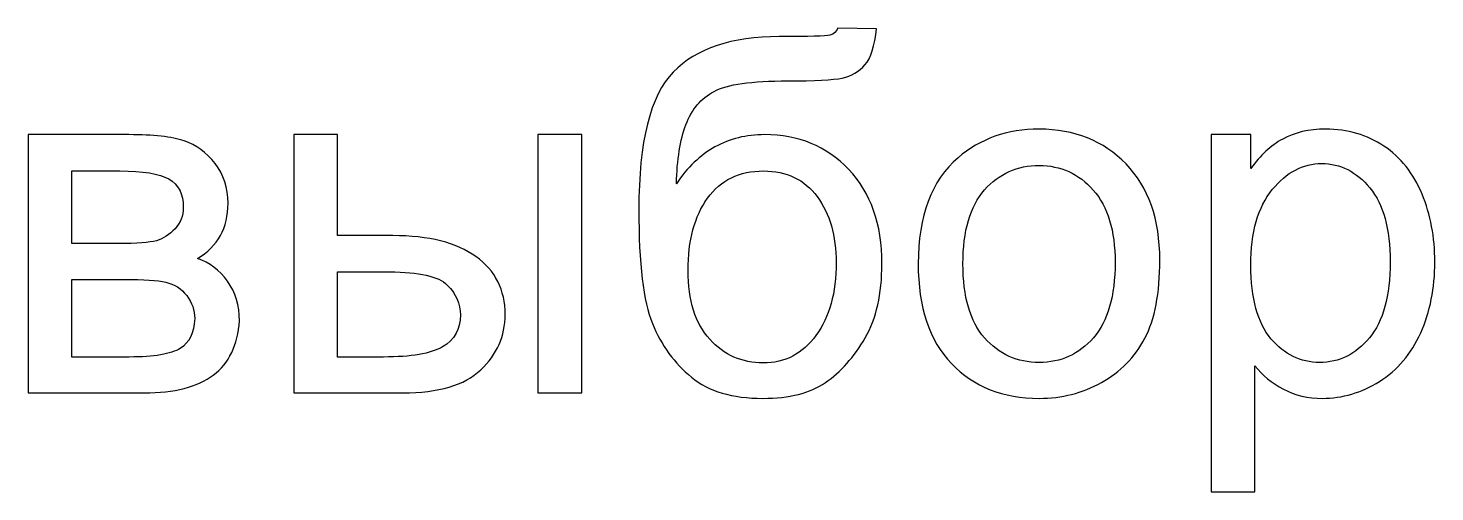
# Model space of a CAD drawing. Header units: inches. Extents: x 5.8 to 53.9, y -22.4 to 33.8.
# Drawn here: x 10.368 to 12.656, y 25.353 to 26.107 of the extents above; entities that cross this region are included whole.
import ezdxf

# ---------------------------------------------------------------- set-up
doc = ezdxf.new("R2010")
doc.units = ezdxf.units.IN
doc.header["$MEASUREMENT"] = 0
doc.layers.add('layer 1', color=7, linetype='Continuous')

msp = doc.modelspace()

# ---------------------------------------------------------------- linework, layer by layer
at = {"layer": 'layer 1', "color": 12}
for points, knots in [([(11.6849, 26.1071), (11.6849, 26.1071), (11.7479, 26.1063), (11.7479, 26.1063), (11.7479, 26.1063), (11.7451, 26.0782), (11.7388, 26.0585), (11.7292, 26.0474), (11.7292, 26.0474), (11.7196, 26.0364), (11.7074, 26.0294), (11.6923, 26.0261), (11.6923, 26.0261), (11.6772, 26.023), (11.6475, 26.0214), (11.6034, 26.0214), (11.6034, 26.0214), (11.5449, 26.0214), (11.505, 26.0157), (11.4837, 26.0044), (11.4837, 26.0044), (11.4626, 25.9931), (11.4472, 25.975), (11.4379, 25.9502), (11.4379, 25.9502), (11.4286, 25.9253), (11.4235, 25.8933), (11.4224, 25.8541), (11.4224, 25.8541), (11.4403, 25.8808), (11.4612, 25.9007), (11.4852, 25.9141), (11.4852, 25.9141), (11.5091, 25.9274), (11.5362, 25.934), (11.5661, 25.934), (11.5661, 25.934), (11.6211, 25.934), (11.6667, 25.9152), (11.7028, 25.8774), (11.7028, 25.8774), (11.7388, 25.8397), (11.7568, 25.7886), (11.7568, 25.724), (11.7568, 25.724), (11.7568, 25.6751), (11.7478, 25.6349), (11.7296, 25.6036), (11.7296, 25.6036), (11.7114, 25.5723), (11.6898, 25.5481), (11.6649, 25.531), (11.6649, 25.531), (11.6401, 25.5138), (11.6061, 25.5053), (11.5633, 25.5053), (11.5633, 25.5053), (11.5134, 25.5053), (11.4747, 25.5167), (11.447, 25.5395), (11.447, 25.5395), (11.4194, 25.5622), (11.3982, 25.5914), (11.3834, 25.6268), (11.3834, 25.6268), (11.3687, 25.6623), (11.3613, 25.7241), (11.3613, 25.8122), (11.3613, 25.8122), (11.3613, 25.9229), (11.38, 25.9974), (11.4174, 26.0358), (11.4174, 26.0358), (11.4547, 26.0742), (11.5123, 26.0934), (11.5899, 26.0934), (11.5899, 26.0934), (11.6383, 26.0934), (11.6657, 26.0942), (11.6723, 26.0958), (11.6723, 26.0958), (11.6788, 26.0974), (11.683, 26.1012), (11.6849, 26.1071)], [0, 0, 0, 0, 0.045455, 0.045455, 0.045455, 0.045455, 0.090909, 0.090909, 0.090909, 0.090909, 0.136364, 0.136364, 0.136364, 0.136364, 0.181818, 0.181818, 0.181818, 0.181818, 0.227273, 0.227273, 0.227273, 0.227273, 0.272727, 0.272727, 0.272727, 0.272727, 0.318182, 0.318182, 0.318182, 0.318182, 0.363636, 0.363636, 0.363636, 0.363636, 0.409091, 0.409091, 0.409091, 0.409091, 0.454545, 0.454545, 0.454545, 0.454545, 0.5, 0.5, 0.5, 0.5, 0.545455, 0.545455, 0.545455, 0.545455, 0.590909, 0.590909, 0.590909, 0.590909, 0.636364, 0.636364, 0.636364, 0.636364, 0.681818, 0.681818, 0.681818, 0.681818, 0.727273, 0.727273, 0.727273, 0.727273, 0.772727, 0.772727, 0.772727, 0.772727, 0.818182, 0.818182, 0.818182, 0.818182, 0.863636, 0.863636, 0.863636, 0.863636, 0.909091, 0.909091, 0.909091, 0.909091, 1, 1, 1, 1]), ([(10.3679, 25.934), (10.3679, 25.934), (10.5317, 25.934), (10.5317, 25.934), (10.5317, 25.934), (10.5719, 25.934), (10.6018, 25.9307), (10.6215, 25.9239), (10.6215, 25.9239), (10.641, 25.9172), (10.6579, 25.9049), (10.6719, 25.887), (10.6719, 25.887), (10.686, 25.8689), (10.6931, 25.8475), (10.6931, 25.8224), (10.6931, 25.8224), (10.6931, 25.8023), (10.6889, 25.7848), (10.6806, 25.77), (10.6806, 25.77), (10.6723, 25.755), (10.6599, 25.7425), (10.6432, 25.7325), (10.6432, 25.7325), (10.6629, 25.7259), (10.6792, 25.7136), (10.6922, 25.6956), (10.6922, 25.6956), (10.7052, 25.6776), (10.7117, 25.6562), (10.7117, 25.6315), (10.7117, 25.6315), (10.7091, 25.5918), (10.6948, 25.5622), (10.6691, 25.5431), (10.6691, 25.5431), (10.6433, 25.5238), (10.6058, 25.5142), (10.5568, 25.5142), (10.5568, 25.5142), (10.5568, 25.5142), (10.3679, 25.5142), (10.3679, 25.5142), (10.3679, 25.5142), (10.3679, 25.5142), (10.3679, 25.934), (10.3679, 25.934)], [0, 0, 0, 0, 0.076923, 0.076923, 0.076923, 0.076923, 0.153846, 0.153846, 0.153846, 0.153846, 0.230769, 0.230769, 0.230769, 0.230769, 0.307692, 0.307692, 0.307692, 0.307692, 0.384615, 0.384615, 0.384615, 0.384615, 0.461538, 0.461538, 0.461538, 0.461538, 0.538462, 0.538462, 0.538462, 0.538462, 0.615385, 0.615385, 0.615385, 0.615385, 0.692308, 0.692308, 0.692308, 0.692308, 0.769231, 0.769231, 0.769231, 0.769231, 0.846154, 0.846154, 0.846154, 0.846154, 1, 1, 1, 1]), ([(10.8001, 25.934), (10.8001, 25.934), (10.8713, 25.934), (10.8713, 25.934), (10.8713, 25.934), (10.8713, 25.934), (10.8713, 25.7698), (10.8713, 25.7698), (10.8713, 25.7698), (10.8713, 25.7698), (10.9611, 25.7698), (10.9611, 25.7698), (10.9611, 25.7698), (11.0197, 25.7698), (11.0647, 25.7585), (11.0964, 25.7357), (11.0964, 25.7357), (11.1281, 25.713), (11.1439, 25.6815), (11.1439, 25.6415), (11.1439, 25.6415), (11.1439, 25.6065), (11.1306, 25.5765), (11.1042, 25.5516), (11.1042, 25.5516), (11.0778, 25.5266), (11.0356, 25.5142), (10.9775, 25.5142), (10.9775, 25.5142), (10.9775, 25.5142), (10.8001, 25.5142), (10.8001, 25.5142), (10.8001, 25.5142), (10.8001, 25.5142), (10.8001, 25.934), (10.8001, 25.934)], [0, 0, 0, 0, 0.1, 0.1, 0.1, 0.1, 0.2, 0.2, 0.2, 0.2, 0.3, 0.3, 0.3, 0.3, 0.4, 0.4, 0.4, 0.4, 0.5, 0.5, 0.5, 0.5, 0.6, 0.6, 0.6, 0.6, 0.7, 0.7, 0.7, 0.7, 0.8, 0.8, 0.8, 0.8, 1, 1, 1, 1]), ([(11.1972, 25.934), (11.1972, 25.934), (11.2684, 25.934), (11.2684, 25.934), (11.2684, 25.934), (11.2684, 25.934), (11.2684, 25.5142), (11.2684, 25.5142), (11.2684, 25.5142), (11.2684, 25.5142), (11.1972, 25.5142), (11.1972, 25.5142), (11.1972, 25.5142), (11.1972, 25.5142), (11.1972, 25.934), (11.1972, 25.934)], [0, 0, 0, 0, 0.2, 0.2, 0.2, 0.2, 0.4, 0.4, 0.4, 0.4, 0.6, 0.6, 0.6, 0.6, 1, 1, 1, 1]), ([(11.8158, 25.7241), (11.8158, 25.8017), (11.8373, 25.8591), (11.8806, 25.8964), (11.8806, 25.8964), (11.9166, 25.9274), (11.9607, 25.9429), (12.0126, 25.9429), (12.0126, 25.9429), (12.0701, 25.9429), (12.1173, 25.9241), (12.154, 25.8863), (12.154, 25.8863), (12.1905, 25.8487), (12.2089, 25.7965), (12.2089, 25.7301), (12.2089, 25.7301), (12.2089, 25.6762), (12.2008, 25.6338), (12.1846, 25.6029), (12.1846, 25.6029), (12.1684, 25.5721), (12.1448, 25.5481), (12.1138, 25.531), (12.1138, 25.531), (12.083, 25.5138), (12.0491, 25.5053), (12.0126, 25.5053), (12.0126, 25.5053), (11.9538, 25.5053), (11.9064, 25.5241), (11.8701, 25.5617), (11.8701, 25.5617), (11.8338, 25.5993), (11.8158, 25.6535), (11.8158, 25.7241)], [0, 0, 0, 0, 0.1, 0.1, 0.1, 0.1, 0.2, 0.2, 0.2, 0.2, 0.3, 0.3, 0.3, 0.3, 0.4, 0.4, 0.4, 0.4, 0.5, 0.5, 0.5, 0.5, 0.6, 0.6, 0.6, 0.6, 0.7, 0.7, 0.7, 0.7, 0.8, 0.8, 0.8, 0.8, 1, 1, 1, 1]), ([(12.2923, 25.3533), (12.2923, 25.3533), (12.2923, 25.934), (12.2923, 25.934), (12.2923, 25.934), (12.2923, 25.934), (12.357, 25.934), (12.357, 25.934), (12.357, 25.934), (12.357, 25.934), (12.357, 25.8789), (12.357, 25.8789), (12.357, 25.8789), (12.3723, 25.9002), (12.3895, 25.9163), (12.4088, 25.9269), (12.4088, 25.9269), (12.4279, 25.9376), (12.4513, 25.9429), (12.4786, 25.9429), (12.4786, 25.9429), (12.5145, 25.9429), (12.546, 25.9338), (12.5734, 25.9153), (12.5734, 25.9153), (12.6008, 25.897), (12.6214, 25.871), (12.6354, 25.8375), (12.6354, 25.8375), (12.6493, 25.804), (12.6563, 25.7673), (12.6563, 25.7272), (12.6563, 25.7272), (12.6563, 25.6845), (12.6486, 25.646), (12.6333, 25.6116), (12.6333, 25.6116), (12.6179, 25.5773), (12.5955, 25.551), (12.5661, 25.5327), (12.5661, 25.5327), (12.5369, 25.5145), (12.506, 25.5053), (12.4736, 25.5053), (12.4736, 25.5053), (12.4499, 25.5053), (12.4286, 25.5103), (12.4099, 25.5203), (12.4099, 25.5203), (12.391, 25.5303), (12.3756, 25.5428), (12.3635, 25.5581), (12.3635, 25.5581), (12.3635, 25.5581), (12.3635, 25.3533), (12.3635, 25.3533), (12.3635, 25.3533), (12.3635, 25.3533), (12.2923, 25.3533), (12.2923, 25.3533)], [0, 0, 0, 0, 0.0625, 0.0625, 0.0625, 0.0625, 0.125, 0.125, 0.125, 0.125, 0.1875, 0.1875, 0.1875, 0.1875, 0.25, 0.25, 0.25, 0.25, 0.3125, 0.3125, 0.3125, 0.3125, 0.375, 0.375, 0.375, 0.375, 0.4375, 0.4375, 0.4375, 0.4375, 0.5, 0.5, 0.5, 0.5, 0.5625, 0.5625, 0.5625, 0.5625, 0.625, 0.625, 0.625, 0.625, 0.6875, 0.6875, 0.6875, 0.6875, 0.75, 0.75, 0.75, 0.75, 0.8125, 0.8125, 0.8125, 0.8125, 0.875, 0.875, 0.875, 0.875, 1, 1, 1, 1]), ([(11.8886, 25.724), (11.8886, 25.6704), (11.9003, 25.6302), (11.9237, 25.6036), (11.9237, 25.6036), (11.9473, 25.5769), (11.9769, 25.5636), (12.0126, 25.5636), (12.0126, 25.5636), (12.0479, 25.5636), (12.0773, 25.5769), (12.1009, 25.6038), (12.1009, 25.6038), (12.1243, 25.6306), (12.1361, 25.6714), (12.1361, 25.7263), (12.1361, 25.7263), (12.1361, 25.7781), (12.1242, 25.8173), (12.1006, 25.8439), (12.1006, 25.8439), (12.077, 25.8706), (12.0476, 25.8839), (12.0126, 25.8839), (12.0126, 25.8839), (11.9769, 25.8839), (11.9473, 25.8707), (11.9237, 25.8441), (11.9237, 25.8441), (11.9003, 25.8176), (11.8886, 25.7775), (11.8886, 25.724)], [0, 0, 0, 0, 0.111111, 0.111111, 0.111111, 0.111111, 0.222222, 0.222222, 0.222222, 0.222222, 0.333333, 0.333333, 0.333333, 0.333333, 0.444444, 0.444444, 0.444444, 0.444444, 0.555556, 0.555556, 0.555556, 0.555556, 0.666667, 0.666667, 0.666667, 0.666667, 0.777778, 0.777778, 0.777778, 0.777778, 1, 1, 1, 1]), ([(12.357, 25.7216), (12.357, 25.6678), (12.3679, 25.628), (12.3896, 25.6023), (12.3896, 25.6023), (12.4115, 25.5765), (12.4379, 25.5636), (12.4689, 25.5636), (12.4689, 25.5636), (12.5005, 25.5636), (12.5274, 25.5769), (12.5498, 25.6036), (12.5498, 25.6036), (12.5723, 25.6303), (12.5835, 25.6716), (12.5835, 25.7275), (12.5835, 25.7275), (12.5835, 25.7809), (12.5726, 25.8208), (12.5506, 25.8474), (12.5506, 25.8474), (12.5286, 25.8739), (12.5025, 25.8871), (12.472, 25.8871), (12.472, 25.8871), (12.4418, 25.8871), (12.4151, 25.873), (12.3919, 25.8448), (12.3919, 25.8448), (12.3686, 25.8165), (12.357, 25.7755), (12.357, 25.7216)], [0, 0, 0, 0, 0.111111, 0.111111, 0.111111, 0.111111, 0.222222, 0.222222, 0.222222, 0.222222, 0.333333, 0.333333, 0.333333, 0.333333, 0.444444, 0.444444, 0.444444, 0.444444, 0.555556, 0.555556, 0.555556, 0.555556, 0.666667, 0.666667, 0.666667, 0.666667, 0.777778, 0.777778, 0.777778, 0.777778, 1, 1, 1, 1]), ([(10.4391, 25.7569), (10.4391, 25.7569), (10.5146, 25.7569), (10.5146, 25.7569), (10.5146, 25.7569), (10.5446, 25.7569), (10.5654, 25.7585), (10.5766, 25.7616), (10.5766, 25.7616), (10.5879, 25.7649), (10.598, 25.7712), (10.6069, 25.7809), (10.6069, 25.7809), (10.6158, 25.7905), (10.6203, 25.8021), (10.6203, 25.8155), (10.6203, 25.8155), (10.6203, 25.8378), (10.6124, 25.8532), (10.5969, 25.8619), (10.5969, 25.8619), (10.5813, 25.8707), (10.5546, 25.875), (10.5169, 25.875), (10.5169, 25.875), (10.5169, 25.875), (10.4391, 25.875), (10.4391, 25.875), (10.4391, 25.875), (10.4391, 25.875), (10.4391, 25.7569), (10.4391, 25.7569)], [0, 0, 0, 0, 0.111111, 0.111111, 0.111111, 0.111111, 0.222222, 0.222222, 0.222222, 0.222222, 0.333333, 0.333333, 0.333333, 0.333333, 0.444444, 0.444444, 0.444444, 0.444444, 0.555556, 0.555556, 0.555556, 0.555556, 0.666667, 0.666667, 0.666667, 0.666667, 0.777778, 0.777778, 0.777778, 0.777778, 1, 1, 1, 1]), ([(11.6824, 25.726), (11.6824, 25.7696), (11.672, 25.8053), (11.6514, 25.8332), (11.6514, 25.8332), (11.6308, 25.8611), (11.6017, 25.875), (11.5641, 25.875), (11.5641, 25.875), (11.5248, 25.875), (11.4946, 25.8603), (11.4733, 25.8308), (11.4733, 25.8308), (11.452, 25.8014), (11.4414, 25.7622), (11.4414, 25.713), (11.4414, 25.713), (11.4414, 25.6644), (11.4531, 25.6272), (11.4767, 25.6015), (11.4767, 25.6015), (11.5002, 25.5757), (11.5293, 25.5628), (11.5637, 25.5628), (11.5637, 25.5628), (11.599, 25.5628), (11.6276, 25.5777), (11.6495, 25.6075), (11.6495, 25.6075), (11.6715, 25.6373), (11.6824, 25.6768), (11.6824, 25.726)], [0, 0, 0, 0, 0.111111, 0.111111, 0.111111, 0.111111, 0.222222, 0.222222, 0.222222, 0.222222, 0.333333, 0.333333, 0.333333, 0.333333, 0.444444, 0.444444, 0.444444, 0.444444, 0.555556, 0.555556, 0.555556, 0.555556, 0.666667, 0.666667, 0.666667, 0.666667, 0.777778, 0.777778, 0.777778, 0.777778, 1, 1, 1, 1]), ([(10.8713, 25.5725), (10.8713, 25.5725), (10.946, 25.5725), (10.946, 25.5725), (10.946, 25.5725), (10.9908, 25.5725), (11.0231, 25.578), (11.0422, 25.5891), (11.0422, 25.5891), (11.0615, 25.6001), (11.0711, 25.6174), (11.0711, 25.6408), (11.0711, 25.6408), (11.0711, 25.659), (11.0639, 25.6752), (11.0498, 25.6895), (11.0498, 25.6895), (11.0355, 25.7037), (11.0041, 25.7108), (10.9554, 25.7108), (10.9554, 25.7108), (10.9554, 25.7108), (10.8713, 25.7108), (10.8713, 25.7108), (10.8713, 25.7108), (10.8713, 25.7108), (10.8713, 25.5725), (10.8713, 25.5725)], [0, 0, 0, 0, 0.125, 0.125, 0.125, 0.125, 0.25, 0.25, 0.25, 0.25, 0.375, 0.375, 0.375, 0.375, 0.5, 0.5, 0.5, 0.5, 0.625, 0.625, 0.625, 0.625, 0.75, 0.75, 0.75, 0.75, 1, 1, 1, 1]), ([(10.4391, 25.5725), (10.4391, 25.5725), (10.5325, 25.5725), (10.5325, 25.5725), (10.5325, 25.5725), (10.5727, 25.5725), (10.6003, 25.5772), (10.6153, 25.5865), (10.6153, 25.5865), (10.6302, 25.5959), (10.638, 25.612), (10.6389, 25.635), (10.6389, 25.635), (10.6389, 25.6484), (10.6345, 25.6609), (10.6259, 25.6724), (10.6259, 25.6724), (10.6171, 25.6838), (10.6058, 25.6911), (10.5919, 25.6941), (10.5919, 25.6941), (10.5781, 25.6972), (10.5557, 25.6987), (10.5249, 25.6987), (10.5249, 25.6987), (10.5249, 25.6987), (10.4391, 25.6987), (10.4391, 25.6987), (10.4391, 25.6987), (10.4391, 25.6987), (10.4391, 25.5725), (10.4391, 25.5725)], [0, 0, 0, 0, 0.111111, 0.111111, 0.111111, 0.111111, 0.222222, 0.222222, 0.222222, 0.222222, 0.333333, 0.333333, 0.333333, 0.333333, 0.444444, 0.444444, 0.444444, 0.444444, 0.555556, 0.555556, 0.555556, 0.555556, 0.666667, 0.666667, 0.666667, 0.666667, 0.777778, 0.777778, 0.777778, 0.777778, 1, 1, 1, 1])]:
    msp.add_open_spline(points, degree=3, knots=knots, dxfattribs=at)
at = {"layer": 'layer 1', "color": 22, "lineweight": 9}
for points, knots in [([(11.6849, 26.1071), (11.6849, 26.1071), (11.7479, 26.1063), (11.7479, 26.1063), (11.7479, 26.1063), (11.7451, 26.0782), (11.7388, 26.0585), (11.7292, 26.0474), (11.7292, 26.0474), (11.7196, 26.0364), (11.7074, 26.0294), (11.6923, 26.0261), (11.6923, 26.0261), (11.6772, 26.023), (11.6475, 26.0214), (11.6034, 26.0214), (11.6034, 26.0214), (11.5449, 26.0214), (11.505, 26.0157), (11.4837, 26.0044), (11.4837, 26.0044), (11.4626, 25.9931), (11.4472, 25.975), (11.4379, 25.9502), (11.4379, 25.9502), (11.4286, 25.9253), (11.4235, 25.8933), (11.4224, 25.8541), (11.4224, 25.8541), (11.4403, 25.8808), (11.4612, 25.9007), (11.4852, 25.9141), (11.4852, 25.9141), (11.5091, 25.9274), (11.5362, 25.934), (11.5661, 25.934), (11.5661, 25.934), (11.6211, 25.934), (11.6667, 25.9152), (11.7028, 25.8774), (11.7028, 25.8774), (11.7388, 25.8397), (11.7568, 25.7886), (11.7568, 25.724), (11.7568, 25.724), (11.7568, 25.6751), (11.7478, 25.6349), (11.7296, 25.6036), (11.7296, 25.6036), (11.7114, 25.5723), (11.6898, 25.5481), (11.6649, 25.531), (11.6649, 25.531), (11.6401, 25.5138), (11.6061, 25.5053), (11.5633, 25.5053), (11.5633, 25.5053), (11.5134, 25.5053), (11.4747, 25.5167), (11.447, 25.5395), (11.447, 25.5395), (11.4194, 25.5622), (11.3982, 25.5914), (11.3834, 25.6268), (11.3834, 25.6268), (11.3687, 25.6623), (11.3613, 25.7241), (11.3613, 25.8122), (11.3613, 25.8122), (11.3613, 25.9229), (11.38, 25.9974), (11.4174, 26.0358), (11.4174, 26.0358), (11.4547, 26.0742), (11.5123, 26.0934), (11.5899, 26.0934), (11.5899, 26.0934), (11.6383, 26.0934), (11.6657, 26.0942), (11.6723, 26.0958), (11.6723, 26.0958), (11.6788, 26.0974), (11.683, 26.1012), (11.6849, 26.1071)], [0, 0, 0, 0, 0.045455, 0.045455, 0.045455, 0.045455, 0.090909, 0.090909, 0.090909, 0.090909, 0.136364, 0.136364, 0.136364, 0.136364, 0.181818, 0.181818, 0.181818, 0.181818, 0.227273, 0.227273, 0.227273, 0.227273, 0.272727, 0.272727, 0.272727, 0.272727, 0.318182, 0.318182, 0.318182, 0.318182, 0.363636, 0.363636, 0.363636, 0.363636, 0.409091, 0.409091, 0.409091, 0.409091, 0.454545, 0.454545, 0.454545, 0.454545, 0.5, 0.5, 0.5, 0.5, 0.545455, 0.545455, 0.545455, 0.545455, 0.590909, 0.590909, 0.590909, 0.590909, 0.636364, 0.636364, 0.636364, 0.636364, 0.681818, 0.681818, 0.681818, 0.681818, 0.727273, 0.727273, 0.727273, 0.727273, 0.772727, 0.772727, 0.772727, 0.772727, 0.818182, 0.818182, 0.818182, 0.818182, 0.863636, 0.863636, 0.863636, 0.863636, 0.909091, 0.909091, 0.909091, 0.909091, 1, 1, 1, 1]), ([(10.3679, 25.934), (10.3679, 25.934), (10.5317, 25.934), (10.5317, 25.934), (10.5317, 25.934), (10.5719, 25.934), (10.6018, 25.9307), (10.6215, 25.9239), (10.6215, 25.9239), (10.641, 25.9172), (10.6579, 25.9049), (10.6719, 25.887), (10.6719, 25.887), (10.686, 25.8689), (10.6931, 25.8475), (10.6931, 25.8224), (10.6931, 25.8224), (10.6931, 25.8023), (10.6889, 25.7848), (10.6806, 25.77), (10.6806, 25.77), (10.6723, 25.755), (10.6599, 25.7425), (10.6432, 25.7325), (10.6432, 25.7325), (10.6629, 25.7259), (10.6792, 25.7136), (10.6922, 25.6956), (10.6922, 25.6956), (10.7052, 25.6776), (10.7117, 25.6562), (10.7117, 25.6315), (10.7117, 25.6315), (10.7091, 25.5918), (10.6948, 25.5622), (10.6691, 25.5431), (10.6691, 25.5431), (10.6433, 25.5238), (10.6058, 25.5142), (10.5568, 25.5142), (10.5568, 25.5142), (10.5568, 25.5142), (10.3679, 25.5142), (10.3679, 25.5142), (10.3679, 25.5142), (10.3679, 25.5142), (10.3679, 25.934), (10.3679, 25.934)], [0, 0, 0, 0, 0.076923, 0.076923, 0.076923, 0.076923, 0.153846, 0.153846, 0.153846, 0.153846, 0.230769, 0.230769, 0.230769, 0.230769, 0.307692, 0.307692, 0.307692, 0.307692, 0.384615, 0.384615, 0.384615, 0.384615, 0.461538, 0.461538, 0.461538, 0.461538, 0.538462, 0.538462, 0.538462, 0.538462, 0.615385, 0.615385, 0.615385, 0.615385, 0.692308, 0.692308, 0.692308, 0.692308, 0.769231, 0.769231, 0.769231, 0.769231, 0.846154, 0.846154, 0.846154, 0.846154, 1, 1, 1, 1]), ([(10.8001, 25.934), (10.8001, 25.934), (10.8713, 25.934), (10.8713, 25.934), (10.8713, 25.934), (10.8713, 25.934), (10.8713, 25.7698), (10.8713, 25.7698), (10.8713, 25.7698), (10.8713, 25.7698), (10.9611, 25.7698), (10.9611, 25.7698), (10.9611, 25.7698), (11.0197, 25.7698), (11.0647, 25.7585), (11.0964, 25.7357), (11.0964, 25.7357), (11.1281, 25.713), (11.1439, 25.6815), (11.1439, 25.6415), (11.1439, 25.6415), (11.1439, 25.6065), (11.1306, 25.5765), (11.1042, 25.5516), (11.1042, 25.5516), (11.0778, 25.5266), (11.0356, 25.5142), (10.9775, 25.5142), (10.9775, 25.5142), (10.9775, 25.5142), (10.8001, 25.5142), (10.8001, 25.5142), (10.8001, 25.5142), (10.8001, 25.5142), (10.8001, 25.934), (10.8001, 25.934)], [0, 0, 0, 0, 0.1, 0.1, 0.1, 0.1, 0.2, 0.2, 0.2, 0.2, 0.3, 0.3, 0.3, 0.3, 0.4, 0.4, 0.4, 0.4, 0.5, 0.5, 0.5, 0.5, 0.6, 0.6, 0.6, 0.6, 0.7, 0.7, 0.7, 0.7, 0.8, 0.8, 0.8, 0.8, 1, 1, 1, 1]), ([(11.1972, 25.934), (11.1972, 25.934), (11.2684, 25.934), (11.2684, 25.934), (11.2684, 25.934), (11.2684, 25.934), (11.2684, 25.5142), (11.2684, 25.5142), (11.2684, 25.5142), (11.2684, 25.5142), (11.1972, 25.5142), (11.1972, 25.5142), (11.1972, 25.5142), (11.1972, 25.5142), (11.1972, 25.934), (11.1972, 25.934)], [0, 0, 0, 0, 0.2, 0.2, 0.2, 0.2, 0.4, 0.4, 0.4, 0.4, 0.6, 0.6, 0.6, 0.6, 1, 1, 1, 1]), ([(11.8158, 25.7241), (11.8158, 25.8017), (11.8373, 25.8591), (11.8806, 25.8964), (11.8806, 25.8964), (11.9166, 25.9274), (11.9607, 25.9429), (12.0126, 25.9429), (12.0126, 25.9429), (12.0701, 25.9429), (12.1173, 25.9241), (12.154, 25.8863), (12.154, 25.8863), (12.1905, 25.8487), (12.2089, 25.7965), (12.2089, 25.7301), (12.2089, 25.7301), (12.2089, 25.6762), (12.2008, 25.6338), (12.1846, 25.6029), (12.1846, 25.6029), (12.1684, 25.5721), (12.1448, 25.5481), (12.1138, 25.531), (12.1138, 25.531), (12.083, 25.5138), (12.0491, 25.5053), (12.0126, 25.5053), (12.0126, 25.5053), (11.9538, 25.5053), (11.9064, 25.5241), (11.8701, 25.5617), (11.8701, 25.5617), (11.8338, 25.5993), (11.8158, 25.6535), (11.8158, 25.7241)], [0, 0, 0, 0, 0.1, 0.1, 0.1, 0.1, 0.2, 0.2, 0.2, 0.2, 0.3, 0.3, 0.3, 0.3, 0.4, 0.4, 0.4, 0.4, 0.5, 0.5, 0.5, 0.5, 0.6, 0.6, 0.6, 0.6, 0.7, 0.7, 0.7, 0.7, 0.8, 0.8, 0.8, 0.8, 1, 1, 1, 1]), ([(12.2923, 25.3533), (12.2923, 25.3533), (12.2923, 25.934), (12.2923, 25.934), (12.2923, 25.934), (12.2923, 25.934), (12.357, 25.934), (12.357, 25.934), (12.357, 25.934), (12.357, 25.934), (12.357, 25.8789), (12.357, 25.8789), (12.357, 25.8789), (12.3723, 25.9002), (12.3895, 25.9163), (12.4088, 25.9269), (12.4088, 25.9269), (12.4279, 25.9376), (12.4513, 25.9429), (12.4786, 25.9429), (12.4786, 25.9429), (12.5145, 25.9429), (12.546, 25.9338), (12.5734, 25.9153), (12.5734, 25.9153), (12.6008, 25.897), (12.6214, 25.871), (12.6354, 25.8375), (12.6354, 25.8375), (12.6493, 25.804), (12.6563, 25.7673), (12.6563, 25.7272), (12.6563, 25.7272), (12.6563, 25.6845), (12.6486, 25.646), (12.6333, 25.6116), (12.6333, 25.6116), (12.6179, 25.5773), (12.5955, 25.551), (12.5661, 25.5327), (12.5661, 25.5327), (12.5369, 25.5145), (12.506, 25.5053), (12.4736, 25.5053), (12.4736, 25.5053), (12.4499, 25.5053), (12.4286, 25.5103), (12.4099, 25.5203), (12.4099, 25.5203), (12.391, 25.5303), (12.3756, 25.5428), (12.3635, 25.5581), (12.3635, 25.5581), (12.3635, 25.5581), (12.3635, 25.3533), (12.3635, 25.3533), (12.3635, 25.3533), (12.3635, 25.3533), (12.2923, 25.3533), (12.2923, 25.3533)], [0, 0, 0, 0, 0.0625, 0.0625, 0.0625, 0.0625, 0.125, 0.125, 0.125, 0.125, 0.1875, 0.1875, 0.1875, 0.1875, 0.25, 0.25, 0.25, 0.25, 0.3125, 0.3125, 0.3125, 0.3125, 0.375, 0.375, 0.375, 0.375, 0.4375, 0.4375, 0.4375, 0.4375, 0.5, 0.5, 0.5, 0.5, 0.5625, 0.5625, 0.5625, 0.5625, 0.625, 0.625, 0.625, 0.625, 0.6875, 0.6875, 0.6875, 0.6875, 0.75, 0.75, 0.75, 0.75, 0.8125, 0.8125, 0.8125, 0.8125, 0.875, 0.875, 0.875, 0.875, 1, 1, 1, 1]), ([(11.8886, 25.724), (11.8886, 25.6704), (11.9003, 25.6302), (11.9237, 25.6036), (11.9237, 25.6036), (11.9473, 25.5769), (11.9769, 25.5636), (12.0126, 25.5636), (12.0126, 25.5636), (12.0479, 25.5636), (12.0773, 25.5769), (12.1009, 25.6038), (12.1009, 25.6038), (12.1243, 25.6306), (12.1361, 25.6714), (12.1361, 25.7263), (12.1361, 25.7263), (12.1361, 25.7781), (12.1242, 25.8173), (12.1006, 25.8439), (12.1006, 25.8439), (12.077, 25.8706), (12.0476, 25.8839), (12.0126, 25.8839), (12.0126, 25.8839), (11.9769, 25.8839), (11.9473, 25.8707), (11.9237, 25.8441), (11.9237, 25.8441), (11.9003, 25.8176), (11.8886, 25.7775), (11.8886, 25.724)], [0, 0, 0, 0, 0.111111, 0.111111, 0.111111, 0.111111, 0.222222, 0.222222, 0.222222, 0.222222, 0.333333, 0.333333, 0.333333, 0.333333, 0.444444, 0.444444, 0.444444, 0.444444, 0.555556, 0.555556, 0.555556, 0.555556, 0.666667, 0.666667, 0.666667, 0.666667, 0.777778, 0.777778, 0.777778, 0.777778, 1, 1, 1, 1]), ([(12.357, 25.7216), (12.357, 25.6678), (12.3679, 25.628), (12.3896, 25.6023), (12.3896, 25.6023), (12.4115, 25.5765), (12.4379, 25.5636), (12.4689, 25.5636), (12.4689, 25.5636), (12.5005, 25.5636), (12.5274, 25.5769), (12.5498, 25.6036), (12.5498, 25.6036), (12.5723, 25.6303), (12.5835, 25.6716), (12.5835, 25.7275), (12.5835, 25.7275), (12.5835, 25.7809), (12.5726, 25.8208), (12.5506, 25.8474), (12.5506, 25.8474), (12.5286, 25.8739), (12.5025, 25.8871), (12.472, 25.8871), (12.472, 25.8871), (12.4418, 25.8871), (12.4151, 25.873), (12.3919, 25.8448), (12.3919, 25.8448), (12.3686, 25.8165), (12.357, 25.7755), (12.357, 25.7216)], [0, 0, 0, 0, 0.111111, 0.111111, 0.111111, 0.111111, 0.222222, 0.222222, 0.222222, 0.222222, 0.333333, 0.333333, 0.333333, 0.333333, 0.444444, 0.444444, 0.444444, 0.444444, 0.555556, 0.555556, 0.555556, 0.555556, 0.666667, 0.666667, 0.666667, 0.666667, 0.777778, 0.777778, 0.777778, 0.777778, 1, 1, 1, 1]), ([(10.4391, 25.7569), (10.4391, 25.7569), (10.5146, 25.7569), (10.5146, 25.7569), (10.5146, 25.7569), (10.5446, 25.7569), (10.5654, 25.7585), (10.5766, 25.7616), (10.5766, 25.7616), (10.5879, 25.7649), (10.598, 25.7712), (10.6069, 25.7809), (10.6069, 25.7809), (10.6158, 25.7905), (10.6203, 25.8021), (10.6203, 25.8155), (10.6203, 25.8155), (10.6203, 25.8378), (10.6124, 25.8532), (10.5969, 25.8619), (10.5969, 25.8619), (10.5813, 25.8707), (10.5546, 25.875), (10.5169, 25.875), (10.5169, 25.875), (10.5169, 25.875), (10.4391, 25.875), (10.4391, 25.875), (10.4391, 25.875), (10.4391, 25.875), (10.4391, 25.7569), (10.4391, 25.7569)], [0, 0, 0, 0, 0.111111, 0.111111, 0.111111, 0.111111, 0.222222, 0.222222, 0.222222, 0.222222, 0.333333, 0.333333, 0.333333, 0.333333, 0.444444, 0.444444, 0.444444, 0.444444, 0.555556, 0.555556, 0.555556, 0.555556, 0.666667, 0.666667, 0.666667, 0.666667, 0.777778, 0.777778, 0.777778, 0.777778, 1, 1, 1, 1]), ([(11.6824, 25.726), (11.6824, 25.7696), (11.672, 25.8053), (11.6514, 25.8332), (11.6514, 25.8332), (11.6308, 25.8611), (11.6017, 25.875), (11.5641, 25.875), (11.5641, 25.875), (11.5248, 25.875), (11.4946, 25.8603), (11.4733, 25.8308), (11.4733, 25.8308), (11.452, 25.8014), (11.4414, 25.7622), (11.4414, 25.713), (11.4414, 25.713), (11.4414, 25.6644), (11.4531, 25.6272), (11.4767, 25.6015), (11.4767, 25.6015), (11.5002, 25.5757), (11.5293, 25.5628), (11.5637, 25.5628), (11.5637, 25.5628), (11.599, 25.5628), (11.6276, 25.5777), (11.6495, 25.6075), (11.6495, 25.6075), (11.6715, 25.6373), (11.6824, 25.6768), (11.6824, 25.726)], [0, 0, 0, 0, 0.111111, 0.111111, 0.111111, 0.111111, 0.222222, 0.222222, 0.222222, 0.222222, 0.333333, 0.333333, 0.333333, 0.333333, 0.444444, 0.444444, 0.444444, 0.444444, 0.555556, 0.555556, 0.555556, 0.555556, 0.666667, 0.666667, 0.666667, 0.666667, 0.777778, 0.777778, 0.777778, 0.777778, 1, 1, 1, 1]), ([(10.8713, 25.5725), (10.8713, 25.5725), (10.946, 25.5725), (10.946, 25.5725), (10.946, 25.5725), (10.9908, 25.5725), (11.0231, 25.578), (11.0422, 25.5891), (11.0422, 25.5891), (11.0615, 25.6001), (11.0711, 25.6174), (11.0711, 25.6408), (11.0711, 25.6408), (11.0711, 25.659), (11.0639, 25.6752), (11.0498, 25.6895), (11.0498, 25.6895), (11.0355, 25.7037), (11.0041, 25.7108), (10.9554, 25.7108), (10.9554, 25.7108), (10.9554, 25.7108), (10.8713, 25.7108), (10.8713, 25.7108), (10.8713, 25.7108), (10.8713, 25.7108), (10.8713, 25.5725), (10.8713, 25.5725)], [0, 0, 0, 0, 0.125, 0.125, 0.125, 0.125, 0.25, 0.25, 0.25, 0.25, 0.375, 0.375, 0.375, 0.375, 0.5, 0.5, 0.5, 0.5, 0.625, 0.625, 0.625, 0.625, 0.75, 0.75, 0.75, 0.75, 1, 1, 1, 1]), ([(10.4391, 25.5725), (10.4391, 25.5725), (10.5325, 25.5725), (10.5325, 25.5725), (10.5325, 25.5725), (10.5727, 25.5725), (10.6003, 25.5772), (10.6153, 25.5865), (10.6153, 25.5865), (10.6302, 25.5959), (10.638, 25.612), (10.6389, 25.635), (10.6389, 25.635), (10.6389, 25.6484), (10.6345, 25.6609), (10.6259, 25.6724), (10.6259, 25.6724), (10.6171, 25.6838), (10.6058, 25.6911), (10.5919, 25.6941), (10.5919, 25.6941), (10.5781, 25.6972), (10.5557, 25.6987), (10.5249, 25.6987), (10.5249, 25.6987), (10.5249, 25.6987), (10.4391, 25.6987), (10.4391, 25.6987), (10.4391, 25.6987), (10.4391, 25.6987), (10.4391, 25.5725), (10.4391, 25.5725)], [0, 0, 0, 0, 0.111111, 0.111111, 0.111111, 0.111111, 0.222222, 0.222222, 0.222222, 0.222222, 0.333333, 0.333333, 0.333333, 0.333333, 0.444444, 0.444444, 0.444444, 0.444444, 0.555556, 0.555556, 0.555556, 0.555556, 0.666667, 0.666667, 0.666667, 0.666667, 0.777778, 0.777778, 0.777778, 0.777778, 1, 1, 1, 1])]:
    msp.add_open_spline(points, degree=3, knots=knots, dxfattribs=at)

doc.saveas('drawing.dxf')
